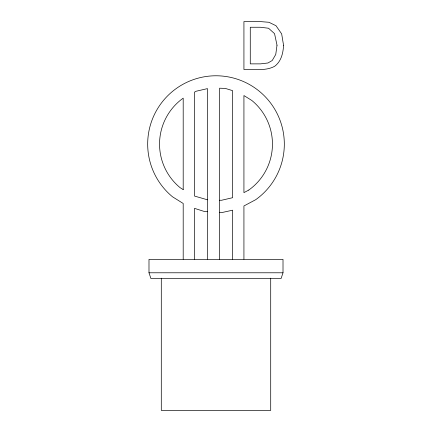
<?xml version="1.0" encoding="UTF-8"?>
<svg xmlns="http://www.w3.org/2000/svg" width="432" height="432" viewBox="0 0 432 432"><rect width="100%" height="100%" fill="white"/><g stroke="black" fill="none" stroke-linecap="round" stroke-linejoin="round"><path stroke-width="0.65" d="M219.575 200.227L221.438 200.291L232.616 197.705L232.616 90.644L225.293 88.409L219.575 88.209L219.569 259.238M207.473 199.805L194.508 196.058L194.508 92.124L196.204 91.222L207.473 88.614L207.468 259.184M283.009 272.786L281.092 278.527L150.908 278.527L148.991 272.786L148.991 259.384L283.009 259.384L283.009 272.786L148.991 272.786M207.473 211.723L204.725 211.599L194.508 208.354L194.508 259.259M219.537 212.269L222.55 212.409L232.616 210.195L232.616 259.227M270.707 278.181L270.707 410.4L161.293 410.4L161.293 278.181M243.929 259.189L243.929 205.961L255.701 199.697A68.321 68.321 0 0 0 267.932 99.7A68.321 68.321 0 0 0 167.249 96.233A68.321 68.321 0 0 0 172.568 196.835L183.195 203.467L183.195 259.222M283.554 45.301C283.171 53.082 281.227 61.414 274.644 66.307C265.243 71.388 254.124 68.909 243.929 69.525L243.929 21.6L260.437 21.6L268.969 22.286L275.999 25.72L281.669 33.907L283.554 45.301M277.015 45.203L275.756 54.437L272.241 60.502L267.943 62.986L260.501 63.871L250.274 63.871L250.274 27.254L260.339 27.254L268.547 28.237L274.547 33.647L277.015 45.203M248.805 190.042L243.929 192.64L243.929 95.548L251.888 100.516A56.457 56.457 0 0 1 248.805 190.042M183.195 189.599L180.112 187.677A56.457 56.457 0 0 1 183.195 98.15L183.195 189.599"/></g></svg>
